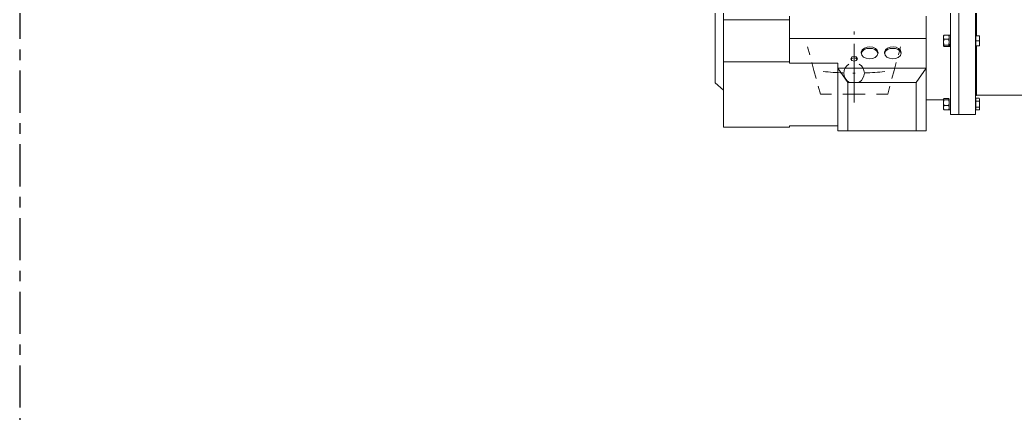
# Model space of a CAD drawing. Header units: millimetres. Extents: x -1838618 to -1600818, y -1770412 to -1553248.
# Drawn here: x -1794379 to -1792016, y -1687059 to -1686125 of the extents above; entities that cross this region are included whole.
import ezdxf

# ---------------------------------------------------------------- set-up
doc = ezdxf.new("R2010")
doc.units = ezdxf.units.MM
doc.header["$LTSCALE"] = 100
doc.linetypes.add('BORDER', pattern=[1.75, 1, -0.25, 0.25, -0.25])
doc.layers.add('412equipment', color=6, linetype='Continuous')
doc.layers.add('_____1', color=160, linetype='Continuous')

# ---------------------------------------------------------------- blocks, each defined once
blk = doc.blocks.new('A$C2A4D0462')
at = {"layer": '_____1', "color": 7, "lineweight": 0}
for p, q in [((-20.66, -38.66), (-20.66, -28.29)), ((15.27, -50.21), (15.27, -30.3)), ((16.6, -50.21), (16.6, -30.3)), ((19.2, -30.3), (19.2, -53.63)), ((19.4, -33.3), (19.4, -41.16)), ((-22, -46.68), (-22, -35.3)), ((-10.23, -38.66), (-20.66, -38.66)), ((-20.66, -45.26), (-20.66, -38.66)), ((-10.23, -38.05), (-10.23, -38.66)), ((-10.23, -45.26), (-10.23, -38.66)), ((11.43, -41.59), (11.43, -38.05)), ((0, -40.48), (0, -40.95)), ((11.43, -41.59), (-10.23, -41.59)), ((0, -47.07), (0, -42.43)), ((11.43, -46.3), (11.43, -41.59)), ((14.18, -41.14), (14.17, -41.16)), ((14.17, -41.32), (14.17, -41.16)), ((14.17, -41.48), (14.17, -41.32)), ((14.17, -42.06), (14.17, -41.48)), ((14.17, -42.28), (14.17, -42.06)), ((14.23, -41.07), (14.97, -41.07)), ((14.23, -41.72), (14.97, -41.72)), ((15.03, -41.16), (15.02, -41.14)), ((15.03, -41.05), (15.03, -42.53)), ((15.27, -41.05), (15.03, -41.05)), ((19.25, -41.21), (19.2, -41.21)), ((19.8, -41.16), (19.25, -41.16)), ((19.8, -41.96), (19.25, -41.96)), ((19.8, -41.16), (19.87, -41.16)), ((19.87, -42.46), (19.87, -42.27)), ((19.87, -42.46), (19.87, -42.76)), ((-7.01, -44.16), (-7.34, -42.91)), ((0, -42.81), (0, -46.53)), ((7.34, -42.91), (7.01, -44.16)), ((14.17, -42.71), (14.17, -42.77)), ((14.17, -42.77), (14.18, -42.79)), ((14.17, -42.77), (14.17, -42.77)), ((14.97, -42.62), (14.23, -42.62)), ((14.23, -42.86), (14.97, -42.86)), ((15.02, -42.79), (15.03, -42.77)), ((15.03, -42.53), (15.03, -42.68)), ((15.03, -42.53), (15.27, -42.53)), ((15.27, -42.68), (15.03, -42.68)), ((15.03, -42.68), (15.03, -42.88)), ((15.03, -42.88), (15.27, -42.88)), ((19.2, -42.71), (19.25, -42.71)), ((19.25, -42.76), (19.8, -42.76)), ((19.4, -42.76), (19.4, -50.63)), ((19.87, -42.76), (19.8, -42.76)), ((-20.66, -45.26), (-10.23, -45.26)), ((-20.66, -55.63), (-20.66, -45.26)), ((-10.23, -45.26), (-10.23, -45.5)), ((-10.23, -45.5), (-2.57, -45.5)), ((-6.34, -46.66), (-6.67, -45.41)), ((-2.57, -46.3), (-2.57, -45.5)), ((6.67, -45.41), (6.34, -46.66)), ((-22, -48.63), (-22, -46.68)), ((-6, -47.9), (-6.34, -46.66)), ((11.43, -46.3), (-2.57, -46.3)), ((-2.57, -46.3), (-0.97, -48.56)), ((-2.57, -46.3), (-2.57, -56.2)), ((0, -47.07), (0, -51.7)), ((6.34, -46.66), (6, -47.9)), ((11.43, -46.3), (9.83, -48.56)), ((11.43, -56.2), (11.43, -46.3)), ((-22, -48.63), (-20.66, -49.75)), ((-0.97, -56.2), (-0.97, -48.56)), ((-0.97, -48.56), (9.83, -48.56)), ((9.83, -48.56), (9.83, -56.2)), ((-5.33, -50.4), (-5.67, -49.15)), ((5.67, -49.15), (5.33, -50.4)), ((15.27, -53.63), (15.27, -50.21)), ((16.6, -53.63), (16.6, -50.21)), ((-3.56, -50.4), (-5.33, -50.4)), ((5.33, -50.4), (3.56, -50.4)), ((11.43, -51.3), (14.17, -51.3)), ((14.18, -51.14), (14.17, -51.16)), ((14.17, -51.16), (14.17, -51.16)), ((14.17, -51.22), (14.17, -51.16)), ((14.17, -51.65), (14.17, -51.22)), ((14.17, -51.87), (14.17, -51.65)), ((14.17, -52.45), (14.17, -51.87)), ((14.23, -51.07), (14.97, -51.07)), ((14.23, -51.31), (14.97, -51.31)), ((15.03, -51.16), (15.02, -51.14)), ((15.03, -51.16), (15.03, -52.88)), ((19.2, -50.63), (19.4, -50.63)), ((19.25, -51.21), (19.2, -51.21)), ((19.8, -51.04), (19.25, -51.04)), ((19.8, -51.5), (19.25, -51.5)), ((19.4, -50.56), (31.8, -50.56)), ((19.87, -51.16), (19.8, -51.04)), ((14.17, -52.61), (14.17, -52.45)), ((14.17, -52.77), (14.17, -52.61)), ((14.17, -52.77), (14.18, -52.79)), ((14.23, -52.2), (14.97, -52.2)), ((14.23, -52.86), (14.97, -52.86)), ((15.02, -52.79), (15.03, -52.77)), ((15.03, -52.88), (15.27, -52.88)), ((19.25, -52.71), (19.2, -52.71)), ((19.8, -52.43), (19.25, -52.43)), ((19.8, -52.89), (19.25, -52.89)), ((19.8, -52.89), (19.87, -52.77)), ((15.27, -53.63), (16.6, -53.63)), ((16.6, -53.63), (19.2, -53.63)), ((-10.23, -55.63), (-20.66, -55.63)), ((-10.23, -55.4), (-2.57, -55.4)), ((-10.23, -55.4), (-10.23, -55.63)), ((11.43, -56.2), (9.83, -56.2))]:
    blk.add_line(p, q, dxfattribs=at)
for points in [[(14.17, -42.71), (14.17, -42.53), (14.17, -42.28)], [(19.25, -42.76), (19.25, -41.96), (19.25, -41.16)], [(19.87, -41.16), (19.87, -41.47), (19.87, -41.66), (19.87, -42.27)], [(1.78, -50.4), (0, -50.4), (-1.78, -50.4)], [(19.25, -52.89), (19.25, -52.43), (19.25, -51.5), (19.25, -51.04)], [(19.87, -51.16), (19.87, -51.21), (19.87, -51.33), (19.87, -51.85), (19.87, -52.08), (19.87, -52.6), (19.87, -52.71), (19.87, -52.77)], [(9.83, -56.2), (-0.97, -56.2), (-2.57, -56.2)]]:
    blk.add_lwpolyline(points, dxfattribs=at)
for points in [[(14.23, -41.07), (14.2, -41.16), (14.18, -41.23), (14.17, -41.32)], [(14.17, -41.48), (14.18, -41.57), (14.2, -41.64), (14.23, -41.72)], [(14.23, -41.72), (14.2, -41.84), (14.18, -41.94), (14.17, -42.06)], [(14.17, -42.28), (14.18, -42.4), (14.2, -42.5), (14.23, -42.62)], [(14.18, -41.14), (14.2, -41.11), (14.21, -41.09), (14.23, -41.07)], [(15.03, -41.32), (15.02, -41.23), (15, -41.15), (14.97, -41.07)], [(14.97, -41.07), (14.98, -41.09), (15.01, -41.11), (15.02, -41.14)], [(14.97, -41.72), (15, -41.65), (15.02, -41.56), (15.03, -41.48)], [(15.03, -42.06), (15.02, -41.95), (15, -41.83), (14.97, -41.72)], [(14.97, -42.62), (15, -42.51), (15.02, -42.39), (15.03, -42.28)], [(19.87, -41.47), (19.86, -41.36), (19.83, -41.26), (19.8, -41.16)], [(19.8, -41.96), (19.83, -41.86), (19.86, -41.77), (19.87, -41.66)], [(19.87, -42.27), (19.86, -42.16), (19.83, -42.06), (19.8, -41.96)], [(19.8, -42.76), (19.83, -42.67), (19.86, -42.57), (19.87, -42.46)], [(3.79, -43.97), (3.54, -42.87), (1.39, -42.87), (1.14, -43.97)], [(7.46, -43.97), (7.21, -42.87), (5.06, -42.87), (4.81, -43.97)], [(14.23, -42.62), (14.2, -42.64), (14.18, -42.67), (14.17, -42.71)], [(14.17, -42.77), (14.18, -42.81), (14.2, -42.82), (14.23, -42.86)], [(15.03, -42.71), (15.02, -42.67), (14.99, -42.64), (14.97, -42.62)], [(14.97, -42.86), (14.99, -42.83), (15.02, -42.8), (15.03, -42.77)], [(0.51, -44.91), (0.34, -44.57), (-0.34, -44.56), (-0.51, -44.91)], [(1.63, -47.07), (1.63, -46.48), (1.32, -45.94), (0.82, -45.65)], [(-4.88, -46.81), (-3.85, -46.92), (-2.81, -46.99), (-1.77, -47.03)], [(0.82, -48.48), (1.32, -48.19), (1.63, -47.65), (1.63, -47.07)], [(1.74, -47.03), (2.78, -47), (3.82, -46.92), (4.86, -46.82)], [(14.23, -51.07), (14.2, -51.1), (14.18, -51.12), (14.17, -51.16)], [(14.17, -51.22), (14.18, -51.26), (14.2, -51.29), (14.23, -51.31)], [(14.23, -51.31), (14.2, -51.42), (14.18, -51.53), (14.17, -51.65)], [(14.17, -51.87), (14.18, -51.99), (14.2, -52.09), (14.23, -52.2)], [(15.03, -51.16), (15.02, -51.13), (14.99, -51.1), (14.97, -51.07)], [(14.97, -51.31), (14.99, -51.29), (15.02, -51.25), (15.03, -51.22)], [(15.03, -51.65), (15.02, -51.53), (15, -51.42), (14.97, -51.31)], [(14.97, -52.2), (15, -52.09), (15.02, -51.98), (15.03, -51.87)], [(19.87, -51.21), (19.86, -51.15), (19.83, -51.09), (19.8, -51.04)], [(19.8, -51.5), (19.83, -51.45), (19.86, -51.39), (19.87, -51.33)], [(19.87, -51.85), (19.86, -51.73), (19.83, -51.62), (19.8, -51.5)], [(14.23, -52.2), (14.2, -52.29), (14.18, -52.36), (14.17, -52.45)], [(14.17, -52.61), (14.18, -52.7), (14.2, -52.77), (14.23, -52.86)], [(14.23, -52.86), (14.21, -52.83), (14.19, -52.82), (14.18, -52.79)], [(15.03, -52.45), (15.02, -52.36), (15, -52.28), (14.97, -52.2)], [(14.97, -52.86), (15, -52.78), (15.02, -52.7), (15.03, -52.61)], [(15.02, -52.79), (15.01, -52.81), (14.98, -52.84), (14.97, -52.86)], [(19.8, -52.43), (19.83, -52.31), (19.86, -52.2), (19.87, -52.08)], [(19.87, -52.6), (19.86, -52.54), (19.83, -52.48), (19.8, -52.43)], [(19.8, -52.89), (19.83, -52.83), (19.86, -52.78), (19.87, -52.71)]]:
    blk.add_open_spline(points, degree=3, dxfattribs=at)
for points in [[(3.8, -43.85), (3.72, -42.64), (1.35, -42.58), (1.14, -43.77), (1.08, -45.08), (3.71, -45.15), (3.8, -43.85)], [(7.47, -43.85), (7.39, -42.64), (5.02, -42.58), (4.81, -43.77), (4.74, -45.08), (7.38, -45.15), (7.47, -43.85)], [(-0.82, -45.65), (-1.32, -45.94), (-1.63, -46.48), (-1.63, -47.07), (-1.63, -47.65), (-1.32, -48.19), (-0.82, -48.48)], [(0.53, -44.79), (0.5, -44.29), (-0.5, -44.29), (-0.53, -44.79), (-0.5, -45.29), (0.5, -45.29), (0.53, -44.79)], [(-0.21, -47.07), (-0.14, -47.07), (-0.07, -47.07), (0, -47.07), (0.06, -47.07), (0.12, -47.07), (0.18, -47.07)]]:
    blk.add_open_spline(points, degree=3, knots=[0, 0, 0, 0, 1, 1, 1, 2, 2, 2, 2], dxfattribs=at)
blk = doc.blocks.new('LOW PLATFOR')
at = {"linetype": 'BORDER', "elevation": 590}
blk.add_lwpolyline([(-28580.1, -2800), (-25000.1, -2800), (-25000.1, 2800), (-28580.1, 2800)], close=True, dxfattribs=at)
at = {"layer": '412equipment', "linetype": 'Continuous', "lineweight": 0, "xscale": 15, "yscale": 15, "zscale": 15}
blk.add_blockref('A$C2A4D0462', (-26600.1, 0, 590), dxfattribs=at)

msp = doc.modelspace()

# ---------------------------------------------------------------- block references
at = {"layer": '412equipment', "color": 7}
msp.add_blockref('LOW PLATFOR', (-1765798.6, -1685545.7), dxfattribs=at)

doc.saveas('drawing.dxf')
